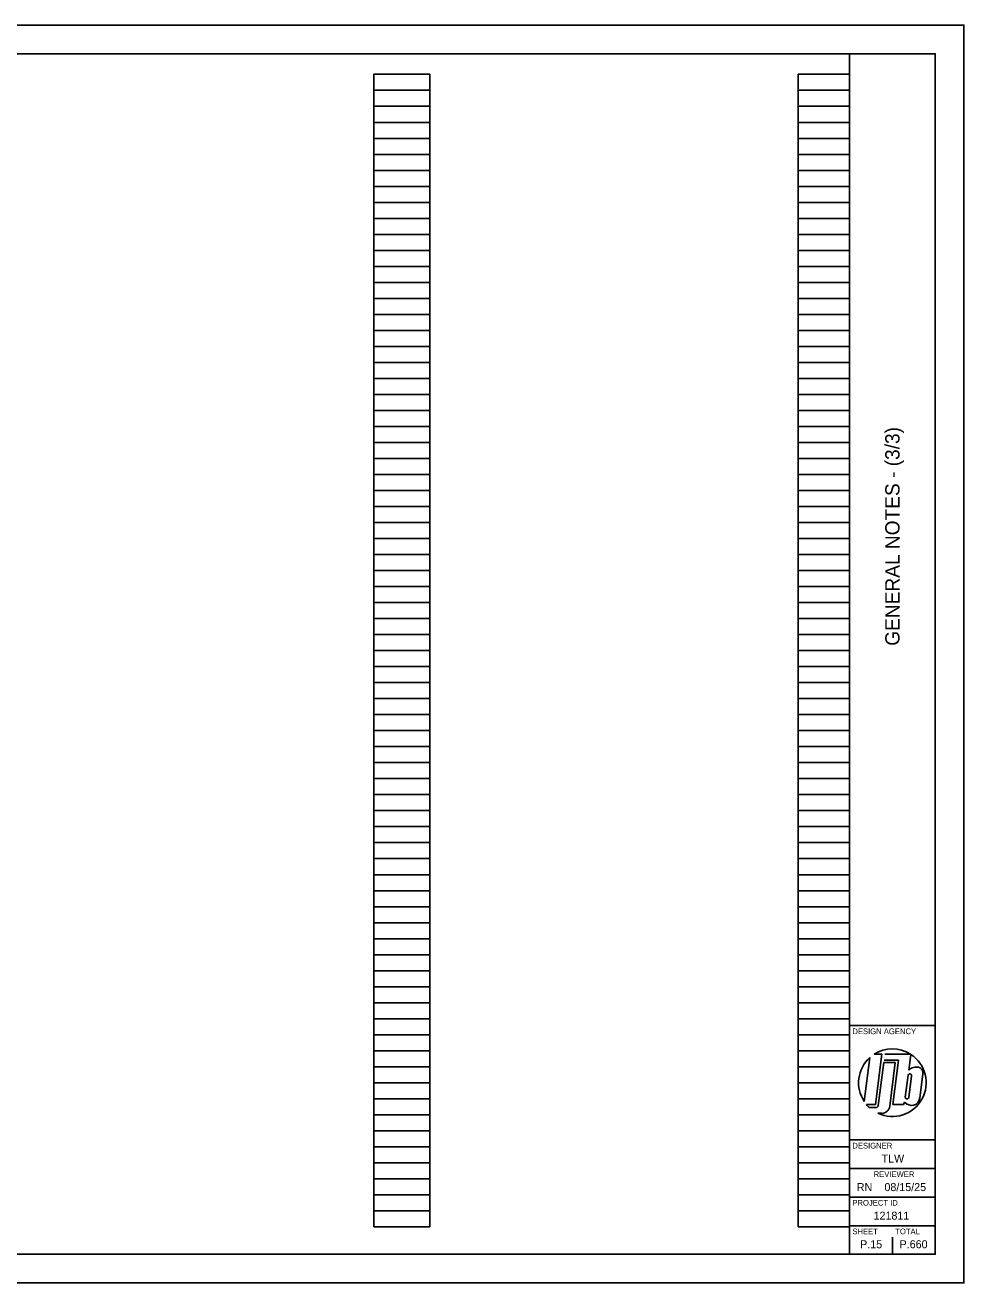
# Model space of a CAD drawing. Extents: x 0 to 34, y 0 to 22.
# Drawn here: x 17.58 to 34, y 0 to 22 of the extents above; entities that cross this region are included whole.
import ezdxf

# ---------------------------------------------------------------- set-up
doc = ezdxf.new("R2010")
doc.units = 0
for name, color, linetype in [('SH_Border', 7, 'Continuous'), ('SH_Cut_Line', 7, 'Continuous'), ('SH_Data', 7, 'Continuous')]:
    doc.layers.add(name, color=color, linetype=linetype)

msp = doc.modelspace()

# ---------------------------------------------------------------- linework, layer by layer
at = {"layer": 'SH_Border'}
for p, q in [((32, 0.5), (32, 21.5)), ((32, 4.5), (33.5, 4.5)), ((32, 2.5), (33.5, 2.5)), ((32, 2), (33.5, 2)), ((32, 1.5), (33.5, 1.5)), ((32, 1), (33.5, 1))]:
    msp.add_line(p, q, dxfattribs=at)
msp.add_lwpolyline([(1.5, 21.5), (33.5, 21.5), (33.5, 0.5), (1.5, 0.5)], close=True, dxfattribs=at)
at = {"layer": 'SH_Cut_Line'}
msp.add_lwpolyline([(0, 0), (34, 0), (34, 22), (0, 22)], close=True, dxfattribs=at)
at = {"layer": 'SH_Data'}
for p, q in [((23.68, 0.98), (23.68, 21.14)), ((23.68, 21.14), (24.66, 21.14)), ((24.66, 0.98), (24.66, 21.14)), ((31.1, 0.98), (31.1, 21.14)), ((31.1, 21.14), (32, 21.14)), ((32, 0.98), (32, 21.14)), ((23.68, 20.86), (24.66, 20.86)), ((31.1, 20.86), (32, 20.86)), ((23.68, 20.58), (24.66, 20.58)), ((31.1, 20.58), (32, 20.58)), ((23.68, 20.3), (24.66, 20.3)), ((31.1, 20.3), (32, 20.3)), ((23.68, 20.02), (24.66, 20.02)), ((31.1, 20.02), (32, 20.02)), ((23.68, 19.74), (24.66, 19.74)), ((31.1, 19.74), (32, 19.74)), ((23.68, 19.46), (24.66, 19.46)), ((31.1, 19.46), (32, 19.46)), ((23.68, 19.18), (24.66, 19.18)), ((31.1, 19.18), (32, 19.18)), ((23.68, 18.9), (24.66, 18.9)), ((31.1, 18.9), (32, 18.9)), ((23.68, 18.62), (24.66, 18.62)), ((31.1, 18.62), (32, 18.62)), ((23.68, 18.34), (24.66, 18.34)), ((31.1, 18.34), (32, 18.34)), ((23.68, 18.06), (24.66, 18.06)), ((31.1, 18.06), (32, 18.06)), ((23.68, 17.78), (24.66, 17.78)), ((31.1, 17.78), (32, 17.78)), ((23.68, 17.5), (24.66, 17.5)), ((31.1, 17.5), (32, 17.5)), ((23.68, 17.22), (24.66, 17.22)), ((31.1, 17.22), (32, 17.22)), ((23.68, 16.94), (24.66, 16.94)), ((31.1, 16.94), (32, 16.94)), ((23.68, 16.66), (24.66, 16.66)), ((31.1, 16.66), (32, 16.66)), ((23.68, 16.38), (24.66, 16.38)), ((31.1, 16.38), (32, 16.38)), ((23.68, 16.1), (24.66, 16.1)), ((31.1, 16.1), (32, 16.1)), ((23.68, 15.82), (24.66, 15.82)), ((31.1, 15.82), (32, 15.82)), ((23.68, 15.54), (24.66, 15.54)), ((31.1, 15.54), (32, 15.54)), ((23.68, 15.26), (24.66, 15.26)), ((31.1, 15.26), (32, 15.26)), ((23.68, 14.98), (24.66, 14.98)), ((31.1, 14.98), (32, 14.98)), ((23.68, 14.7), (24.66, 14.7)), ((31.1, 14.7), (32, 14.7)), ((23.68, 14.42), (24.66, 14.42)), ((31.1, 14.42), (32, 14.42)), ((23.68, 14.14), (24.66, 14.14)), ((31.1, 14.14), (32, 14.14)), ((23.68, 13.86), (24.66, 13.86)), ((31.1, 13.86), (32, 13.86)), ((23.68, 13.58), (24.66, 13.58)), ((31.1, 13.58), (32, 13.58)), ((23.68, 13.3), (24.66, 13.3)), ((31.1, 13.3), (32, 13.3)), ((23.68, 13.02), (24.66, 13.02)), ((31.1, 13.02), (32, 13.02)), ((23.68, 12.74), (24.66, 12.74)), ((31.1, 12.74), (32, 12.74)), ((23.68, 12.46), (24.66, 12.46)), ((31.1, 12.46), (32, 12.46)), ((23.68, 12.18), (24.66, 12.18)), ((31.1, 12.18), (32, 12.18)), ((23.68, 11.9), (24.66, 11.9)), ((31.1, 11.9), (32, 11.9)), ((23.68, 11.62), (24.66, 11.62)), ((31.1, 11.62), (32, 11.62)), ((23.68, 11.34), (24.66, 11.34)), ((31.1, 11.34), (32, 11.34)), ((23.68, 11.06), (24.66, 11.06)), ((31.1, 11.06), (32, 11.06)), ((23.68, 10.78), (24.66, 10.78)), ((31.1, 10.78), (32, 10.78)), ((23.68, 10.5), (24.66, 10.5)), ((31.1, 10.5), (32, 10.5)), ((23.68, 10.22), (24.66, 10.22)), ((31.1, 10.22), (32, 10.22)), ((23.68, 9.94), (24.66, 9.94)), ((31.1, 9.94), (32, 9.94)), ((23.68, 9.66), (24.66, 9.66)), ((31.1, 9.66), (32, 9.66)), ((23.68, 9.38), (24.66, 9.38)), ((31.1, 9.38), (32, 9.38)), ((23.68, 9.1), (24.66, 9.1)), ((31.1, 9.1), (32, 9.1)), ((23.68, 8.82), (24.66, 8.82)), ((31.1, 8.82), (32, 8.82)), ((23.68, 8.54), (24.66, 8.54)), ((31.1, 8.54), (32, 8.54)), ((23.68, 8.26), (24.66, 8.26)), ((31.1, 8.26), (32, 8.26)), ((23.68, 7.98), (24.66, 7.98)), ((31.1, 7.98), (32, 7.98)), ((23.68, 7.7), (24.66, 7.7)), ((31.1, 7.7), (32, 7.7)), ((23.68, 7.42), (24.66, 7.42)), ((31.1, 7.42), (32, 7.42)), ((23.68, 7.14), (24.66, 7.14)), ((31.1, 7.14), (32, 7.14)), ((23.68, 6.86), (24.66, 6.86)), ((31.1, 6.86), (32, 6.86)), ((23.68, 6.58), (24.66, 6.58)), ((31.1, 6.58), (32, 6.58)), ((23.68, 6.3), (24.66, 6.3)), ((31.1, 6.3), (32, 6.3)), ((23.68, 6.02), (24.66, 6.02)), ((31.1, 6.02), (32, 6.02)), ((23.68, 5.74), (24.66, 5.74)), ((31.1, 5.74), (32, 5.74)), ((23.68, 5.46), (24.66, 5.46)), ((31.1, 5.46), (32, 5.46)), ((23.68, 5.18), (24.66, 5.18)), ((31.1, 5.18), (32, 5.18)), ((23.68, 4.9), (24.66, 4.9)), ((31.1, 4.9), (32, 4.9)), ((23.68, 4.62), (24.66, 4.62)), ((31.1, 4.62), (32, 4.62)), ((23.68, 4.34), (24.66, 4.34)), ((31.1, 4.34), (32, 4.34)), ((23.68, 4.06), (24.66, 4.06)), ((31.1, 4.06), (32, 4.06)), ((32.432, 3.998), (32.567, 3.998)), ((32.567, 3.998), (32.456, 3.118)), ((32.617, 4), (33.065, 4)), ((33.07, 3.996), (33.036, 3.72)), ((23.68, 3.78), (24.66, 3.78)), ((31.1, 3.78), (32, 3.78)), ((32.356, 3.94), (32.259, 3.171)), ((32.504, 3.104), (32.599, 3.855)), ((32.599, 3.855), (32.801, 3.855)), ((32.857, 3.896), (32.604, 3.896)), ((32.801, 3.855), (32.704, 3.089)), ((32.758, 3.118), (32.857, 3.896)), ((33.024, 3.631), (32.976, 3.25)), ((33.036, 3.243), (33.084, 3.624)), ((33.283, 3.648), (33.231, 3.237)), ((23.68, 3.5), (24.66, 3.5)), ((31.1, 3.5), (32, 3.5)), ((32.75, 3.5), (32.75, 3.5)), ((23.68, 3.22), (24.66, 3.22)), ((31.1, 3.22), (32, 3.22)), ((32.456, 3.118), (32.299, 3.118)), ((32.947, 3.118), (32.758, 3.118)), ((32.964, 3.161), (32.947, 3.118)), ((23.68, 2.94), (24.66, 2.94)), ((31.1, 2.94), (32, 2.94)), ((32.347, 3.068), (32.463, 3.068)), ((32.565, 2.966), (32.498, 2.966)), ((23.68, 2.66), (24.66, 2.66)), ((31.1, 2.66), (32, 2.66)), ((23.68, 2.38), (24.66, 2.38)), ((31.1, 2.38), (32, 2.38)), ((23.68, 2.1), (24.66, 2.1)), ((31.1, 2.1), (32, 2.1)), ((23.68, 1.82), (24.66, 1.82)), ((31.1, 1.82), (32, 1.82)), ((23.68, 1.54), (24.66, 1.54)), ((31.1, 1.54), (32, 1.54)), ((23.68, 1.26), (24.66, 1.26)), ((31.1, 1.26), (32, 1.26)), ((23.68, 0.98), (24.66, 0.98)), ((31.1, 0.98), (32, 0.98)), ((32.375, 0.675), (32.375, 0.675)), ((32.75, 0.5), (32.75, 0.8))]:
    msp.add_line(p, q, dxfattribs=at)
for centre, radius, start, end in [((32.75, 3.5), 0.591, 57.726, 122.5688), ((32.75, 3.5), 0.591, 244.7646, 57.1575), ((32.75, 3.5), 0.591, 131.8253, 213.7822), ((33.17, 3.586), 0.19, 105.9444, 135.0487), ((33.164, 3.6), 0.175, 66.6782, 105.4185), ((33.177, 3.669), 0.108, 349.2072, 58.7163), ((33.054, 3.628), 0.0301, 352.3298, 173.2777), ((32.75, 3.5), 0.591, 220.2786, 227.0158), ((32.463, 3.109), 0.0417, 270, 352.8038), ((32.565, 3.106), 0.141, 270, 352.8038), ((33.082, 3.255), 0.151, 218.6264, 353.0883), ((33.006, 3.246), 0.0301, 172.3335, 353.274)]:
    msp.add_arc(centre, radius, start, end, dxfattribs=at)

# ---------------------------------------------------------------- texts
msp.add_text('GENERAL NOTES - (3/3)', height=0.25, rotation=90, dxfattribs=at).set_placement((32.875, 11.144))
for s, height, p in [('DESIGN AGENCY', 0.1, (32.05, 4.35)), ('DESIGNER', 0.1, (32.05, 2.35)), ('TLW', 0.14, (32.561, 2.105)), ('REVIEWER', 0.1, (32.422, 1.85)), ('RN', 0.14, (32.128, 1.605)), ('08/15/25', 0.14, (32.611, 1.605)), ('PROJECT ID', 0.1, (32.05, 1.35)), ('121811', 0.14, (32.421, 1.105)), ('SHEET', 0.1, (32.05, 0.85)), ('TOTAL', 0.1, (32.8, 0.85)), ('P.15', 0.14, (32.185, 0.605)), ('P.660', 0.14, (32.876, 0.605))]:
    msp.add_text(s, height=height, dxfattribs=at).set_placement(p)

doc.saveas('drawing.dxf')
